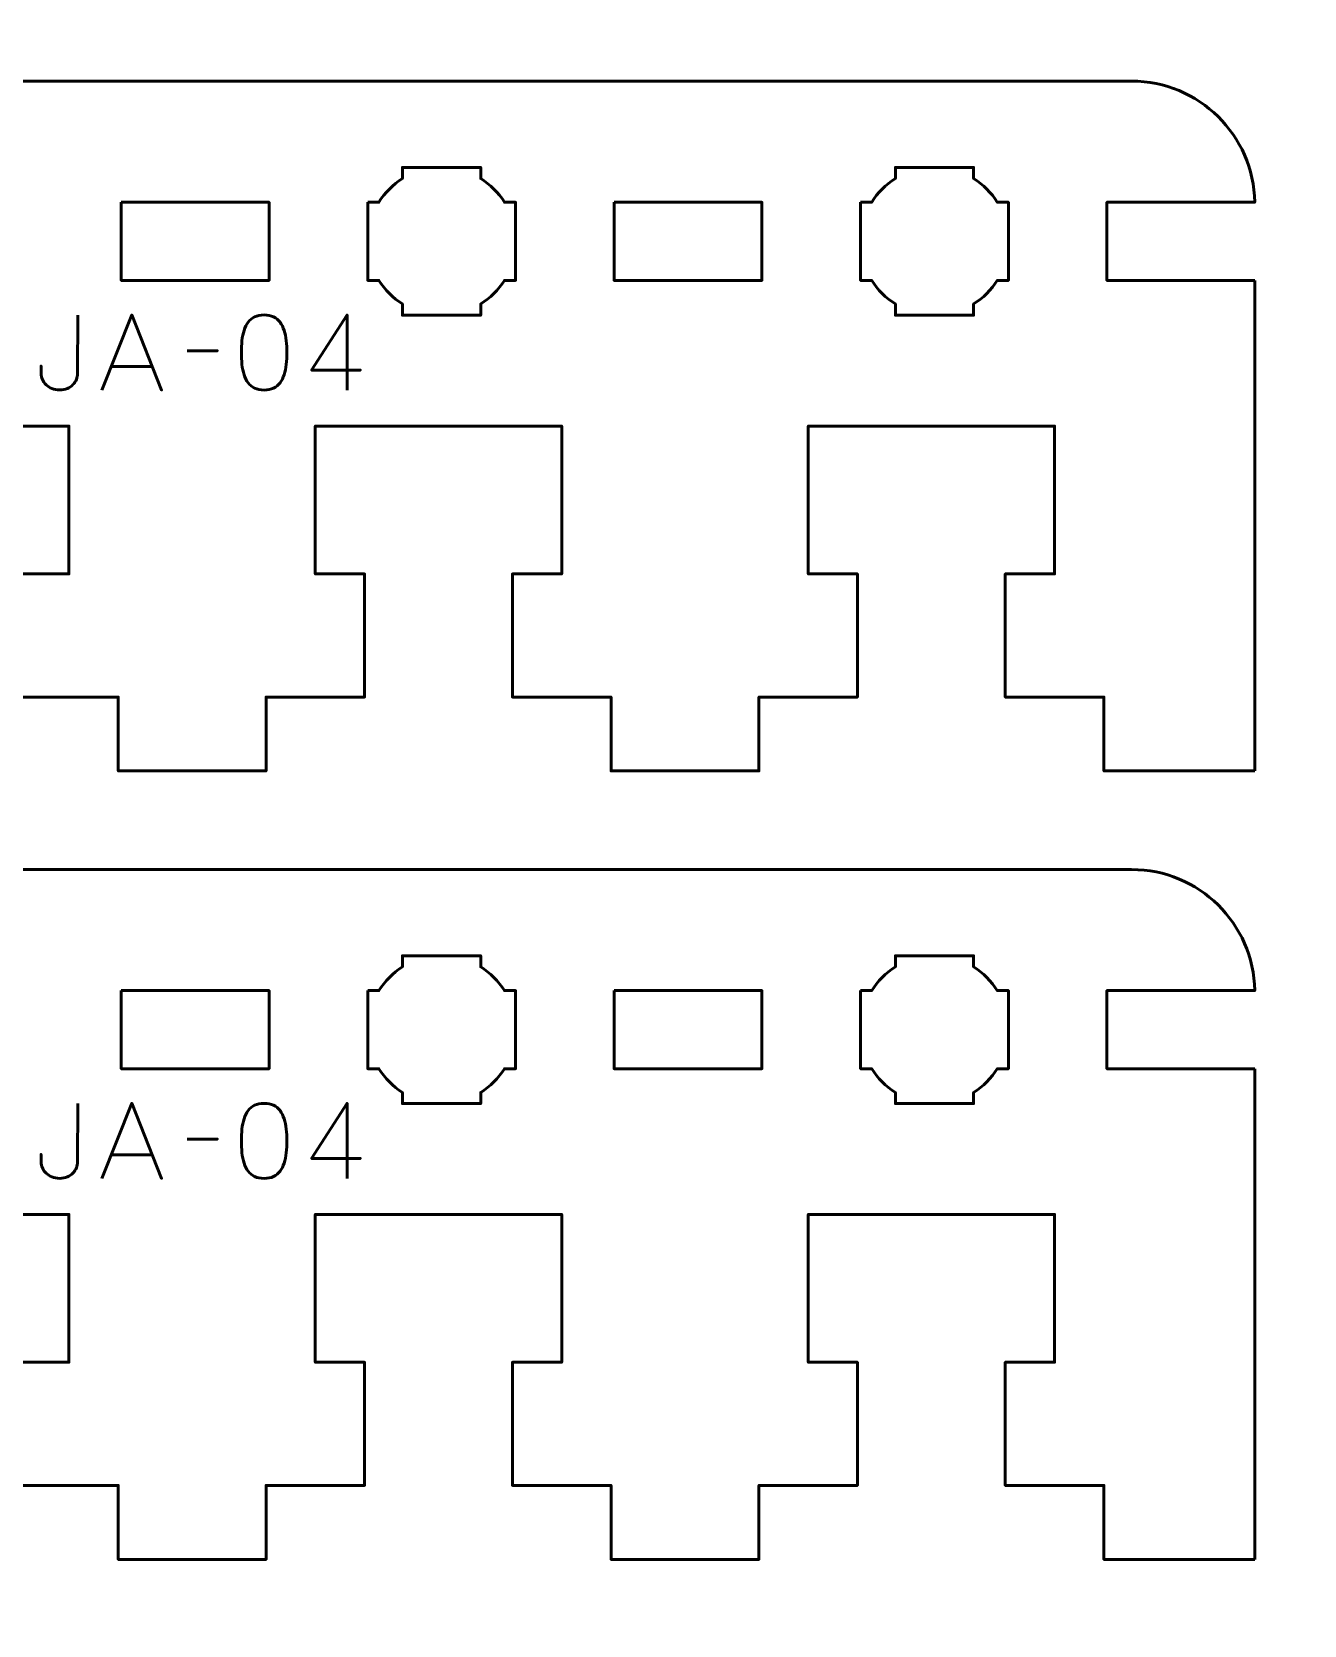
# Model space of a CAD drawing. Header units: centimetres. Extents: x -21 to 0, y -29.7 to 0.
# Drawn here: x -15.66 to -10.5, y -22.87 to -16.4 of the extents above; entities that cross this region are included whole.
import ezdxf

# ---------------------------------------------------------------- set-up
doc = ezdxf.new("R2010")
doc.units = ezdxf.units.CM
doc.header["$MEASUREMENT"] = 0
doc.layers.add('Layer 1', color=7, linetype='Continuous')

msp = doc.modelspace()

# ---------------------------------------------------------------- linework, layer by layer
at = {"layer": 'Layer 1', "color": 1, "lineweight": 53}
msp.add_open_spline([(-21.00003, -29.19995), (-21.00003, -29.19995), (-21.00003, -3.49992), (-21.00003, -3.49992), (-21.00003, -3.49992), (-21.00003, -3.41709), (-20.93286, -3.34992), (-20.85003, -3.34992), (-20.85003, -3.34992), (-20.7672, -3.34992), (-20.70003, -3.28275), (-20.70003, -3.19992), (-20.70003, -3.19992), (-20.70003, -3.11709), (-20.7672, -3.04992), (-20.85003, -3.04992), (-20.85003, -3.04992), (-20.93286, -3.04992), (-21.00003, -2.98275), (-21.00003, -2.89992), (-21.00003, -2.89992), (-21.00003, -2.81709), (-20.93286, -2.74992), (-20.85003, -2.74992), (-20.85003, -2.74992), (-20.7672, -2.74992), (-20.70003, -2.68275), (-20.70003, -2.59992), (-20.70003, -2.59992), (-20.70003, -2.51709), (-20.7672, -2.44992), (-20.85003, -2.44992), (-20.85003, -2.44992), (-20.93286, -2.44992), (-21.00003, -2.38275), (-21.00003, -2.29992), (-21.00003, -2.29992), (-21.00003, -2.21709), (-20.93286, -2.14992), (-20.85003, -2.14992), (-20.85003, -2.14992), (-20.7672, -2.14992), (-20.70003, -2.08275), (-20.70003, -1.99992), (-20.70003, -1.99992), (-20.70003, -1.91709), (-20.7672, -1.84992), (-20.85003, -1.84992), (-20.85003, -1.84992), (-20.93286, -1.84992), (-21.00003, -1.78275), (-21.00003, -1.69992), (-21.00003, -1.69992), (-21.00003, -1.61709), (-20.93286, -1.54992), (-20.85003, -1.54992), (-20.85003, -1.54992), (-20.7672, -1.54992), (-20.70003, -1.48275), (-20.70003, -1.39992), (-20.70003, -1.39992), (-20.70003, -1.31709), (-20.7672, -1.24992), (-20.85003, -1.24992), (-20.85003, -1.24992), (-20.93286, -1.24992), (-21.00003, -1.18275), (-21.00003, -1.09992), (-21.00003, -1.09992), (-21.00003, -1.09992), (-21.00003, -0.49992), (-21.00003, -0.49992), (-21.00003, -0.49992), (-21.00003, -0.22295), (-20.77694, 0.00004), (-20.49994, 0.00004), (-20.49994, 0.00004), (-20.49994, 0.00004), (-0.50008, 0.00004), (-0.50008, 0.00004), (-0.50008, 0.00004), (-0.22294, 0.00004), (0.00002, -0.22295), (0.00002, -0.49992), (0.00002, -0.49992), (0.00002, -0.49992), (0.00002, -29.19995), (0.00002, -29.19995), (0.00002, -29.19995), (0.00002, -29.47695), (-0.22294, -29.70004), (-0.50008, -29.70004), (-0.50008, -29.70004), (-0.50008, -29.70004), (-20.49994, -29.70004), (-20.49994, -29.70004), (-20.49994, -29.70004), (-20.77694, -29.70004), (-21.00003, -29.47695), (-21.00003, -29.19995)], degree=3, knots=[0, 0, 0, 0, 0.04, 0.04, 0.04, 0.04, 0.08, 0.08, 0.08, 0.08, 0.12, 0.12, 0.12, 0.12, 0.16, 0.16, 0.16, 0.16, 0.2, 0.2, 0.2, 0.2, 0.24, 0.24, 0.24, 0.24, 0.28, 0.28, 0.28, 0.28, 0.32, 0.32, 0.32, 0.32, 0.36, 0.36, 0.36, 0.36, 0.4, 0.4, 0.4, 0.4, 0.44, 0.44, 0.44, 0.44, 0.48, 0.48, 0.48, 0.48, 0.52, 0.52, 0.52, 0.52, 0.56, 0.56, 0.56, 0.56, 0.6, 0.6, 0.6, 0.6, 0.64, 0.64, 0.64, 0.64, 0.68, 0.68, 0.68, 0.68, 0.72, 0.72, 0.72, 0.72, 0.76, 0.76, 0.76, 0.76, 0.8, 0.8, 0.8, 0.8, 0.84, 0.84, 0.84, 0.84, 0.88, 0.88, 0.88, 0.88, 0.92, 0.92, 0.92, 0.92, 0.96, 0.96, 0.96, 0.96, 1, 1, 1, 1], dxfattribs=at)
at = {"layer": 'Layer 1', "color": 114, "lineweight": 53}
for points in [[(-18.80001, -16.6), (-18.80001, -16.6), (-11.20002, -16.6), (-11.20002, -16.6)], [(-10.70002, -17.40875), (-10.70002, -17.40875), (-10.70002, -19.10001), (-10.70002, -19.10001)], [(-18.80001, -19.8), (-18.80001, -19.8), (-11.20002, -19.8), (-11.20002, -19.8)], [(-10.70002, -20.60875), (-10.70002, -20.60875), (-10.70002, -22.30001), (-10.70002, -22.30001)]]:
    msp.add_open_spline(points, degree=3, dxfattribs=at)
at = {"layer": 'Layer 1', "lineweight": 53}
for points, knots in [([(-11.20002, -16.6), (-10.92686, -16.6), (-10.7048, -16.8192), (-10.70013, -17.09125), (-10.70013, -17.09125), (-10.70013, -17.09125), (-11.30002, -17.09125), (-11.30002, -17.09125), (-11.30002, -17.09125), (-11.30002, -17.09125), (-11.30002, -17.40875), (-11.30002, -17.40875), (-11.30002, -17.40875), (-11.30002, -17.40875), (-10.70002, -17.40875), (-10.70002, -17.40875)], [0, 0, 0, 0, 0.25, 0.25, 0.25, 0.25, 0.5, 0.5, 0.5, 0.5, 0.75, 0.75, 0.75, 0.75, 1, 1, 1, 1]), ([(-14.30002, -17.09125), (-14.30002, -17.09125), (-14.25458, -17.09125), (-14.25458, -17.09125), (-14.25458, -17.09125), (-14.23035, -17.05249), (-14.19752, -17.01967), (-14.15877, -16.99544), (-14.15877, -16.99544), (-14.15877, -16.99544), (-14.15877, -16.95), (-14.15877, -16.95), (-14.15877, -16.95), (-14.15877, -16.95), (-14.00002, -16.95), (-14.00002, -16.95), (-14.00002, -16.95), (-14.00002, -16.95), (-13.84127, -16.95), (-13.84127, -16.95), (-13.84127, -16.95), (-13.84127, -16.95), (-13.84127, -16.99544), (-13.84127, -16.99544), (-13.84127, -16.99544), (-13.80252, -17.01967), (-13.76969, -17.05249), (-13.74546, -17.09125), (-13.74546, -17.09125), (-13.74546, -17.09125), (-13.70002, -17.09125), (-13.70002, -17.09125), (-13.70002, -17.09125), (-13.70002, -17.09125), (-13.70002, -17.25), (-13.70002, -17.25), (-13.70002, -17.25), (-13.70002, -17.25), (-13.70002, -17.40875), (-13.70002, -17.40875), (-13.70002, -17.40875), (-13.70002, -17.40875), (-13.74546, -17.40875), (-13.74546, -17.40875), (-13.74546, -17.40875), (-13.76969, -17.44751), (-13.80252, -17.48033), (-13.84127, -17.50456), (-13.84127, -17.50456), (-13.84127, -17.50456), (-13.84127, -17.55), (-13.84127, -17.55), (-13.84127, -17.55), (-13.84127, -17.55), (-14.00002, -17.55), (-14.00002, -17.55), (-14.00002, -17.55), (-14.00002, -17.55), (-14.15877, -17.55), (-14.15877, -17.55), (-14.15877, -17.55), (-14.15877, -17.55), (-14.15877, -17.50456), (-14.15877, -17.50456), (-14.15877, -17.50456), (-14.19752, -17.48033), (-14.23035, -17.44751), (-14.25458, -17.40875), (-14.25458, -17.40875), (-14.25458, -17.40875), (-14.30002, -17.40875), (-14.30002, -17.40875), (-14.30002, -17.40875), (-14.30002, -17.40875), (-14.30002, -17.25), (-14.30002, -17.25), (-14.30002, -17.25), (-14.30002, -17.25), (-14.30002, -17.09125), (-14.30002, -17.09125)], [0, 0, 0, 0, 0.05, 0.05, 0.05, 0.05, 0.1, 0.1, 0.1, 0.1, 0.15, 0.15, 0.15, 0.15, 0.2, 0.2, 0.2, 0.2, 0.25, 0.25, 0.25, 0.25, 0.3, 0.3, 0.3, 0.3, 0.35, 0.35, 0.35, 0.35, 0.4, 0.4, 0.4, 0.4, 0.45, 0.45, 0.45, 0.45, 0.5, 0.5, 0.5, 0.5, 0.55, 0.55, 0.55, 0.55, 0.6, 0.6, 0.6, 0.6, 0.65, 0.65, 0.65, 0.65, 0.7, 0.7, 0.7, 0.7, 0.75, 0.75, 0.75, 0.75, 0.8, 0.8, 0.8, 0.8, 0.85, 0.85, 0.85, 0.85, 0.9, 0.9, 0.9, 0.9, 0.95, 0.95, 0.95, 0.95, 1, 1, 1, 1]), ([(-12.30002, -17.09125), (-12.30002, -17.09125), (-12.25458, -17.09125), (-12.25458, -17.09125), (-12.25458, -17.09125), (-12.23035, -17.05249), (-12.19752, -17.01967), (-12.15877, -16.99544), (-12.15877, -16.99544), (-12.15877, -16.99544), (-12.15877, -16.95), (-12.15877, -16.95), (-12.15877, -16.95), (-12.15877, -16.95), (-12.00002, -16.95), (-12.00002, -16.95), (-12.00002, -16.95), (-12.00002, -16.95), (-11.84127, -16.95), (-11.84127, -16.95), (-11.84127, -16.95), (-11.84127, -16.95), (-11.84127, -16.99544), (-11.84127, -16.99544), (-11.84127, -16.99544), (-11.80252, -17.01967), (-11.76969, -17.05249), (-11.74546, -17.09125), (-11.74546, -17.09125), (-11.74546, -17.09125), (-11.70002, -17.09125), (-11.70002, -17.09125), (-11.70002, -17.09125), (-11.70002, -17.09125), (-11.70002, -17.25), (-11.70002, -17.25), (-11.70002, -17.25), (-11.70002, -17.25), (-11.70002, -17.40875), (-11.70002, -17.40875), (-11.70002, -17.40875), (-11.70002, -17.40875), (-11.74546, -17.40875), (-11.74546, -17.40875), (-11.74546, -17.40875), (-11.76969, -17.44751), (-11.80252, -17.48033), (-11.84127, -17.50456), (-11.84127, -17.50456), (-11.84127, -17.50456), (-11.84127, -17.55), (-11.84127, -17.55), (-11.84127, -17.55), (-11.84127, -17.55), (-12.00002, -17.55), (-12.00002, -17.55), (-12.00002, -17.55), (-12.00002, -17.55), (-12.15877, -17.55), (-12.15877, -17.55), (-12.15877, -17.55), (-12.15877, -17.55), (-12.15877, -17.50456), (-12.15877, -17.50456), (-12.15877, -17.50456), (-12.19752, -17.48033), (-12.23035, -17.44751), (-12.25458, -17.40875), (-12.25458, -17.40875), (-12.25458, -17.40875), (-12.30002, -17.40875), (-12.30002, -17.40875), (-12.30002, -17.40875), (-12.30002, -17.40875), (-12.30002, -17.25), (-12.30002, -17.25), (-12.30002, -17.25), (-12.30002, -17.25), (-12.30002, -17.09125), (-12.30002, -17.09125)], [0, 0, 0, 0, 0.05, 0.05, 0.05, 0.05, 0.1, 0.1, 0.1, 0.1, 0.15, 0.15, 0.15, 0.15, 0.2, 0.2, 0.2, 0.2, 0.25, 0.25, 0.25, 0.25, 0.3, 0.3, 0.3, 0.3, 0.35, 0.35, 0.35, 0.35, 0.4, 0.4, 0.4, 0.4, 0.45, 0.45, 0.45, 0.45, 0.5, 0.5, 0.5, 0.5, 0.55, 0.55, 0.55, 0.55, 0.6, 0.6, 0.6, 0.6, 0.65, 0.65, 0.65, 0.65, 0.7, 0.7, 0.7, 0.7, 0.75, 0.75, 0.75, 0.75, 0.8, 0.8, 0.8, 0.8, 0.85, 0.85, 0.85, 0.85, 0.9, 0.9, 0.9, 0.9, 0.95, 0.95, 0.95, 0.95, 1, 1, 1, 1]), ([(-15.30001, -17.09125), (-15.30001, -17.09125), (-14.70002, -17.09125), (-14.70002, -17.09125), (-14.70002, -17.09125), (-14.70002, -17.09125), (-14.70002, -17.40875), (-14.70002, -17.40875), (-14.70002, -17.40875), (-14.70002, -17.40875), (-15.30001, -17.40875), (-15.30001, -17.40875), (-15.30001, -17.40875), (-15.30001, -17.40875), (-15.30001, -17.09125), (-15.30001, -17.09125)], [0, 0, 0, 0, 0.25, 0.25, 0.25, 0.25, 0.5, 0.5, 0.5, 0.5, 0.75, 0.75, 0.75, 0.75, 1, 1, 1, 1]), ([(-13.30002, -17.09125), (-13.30002, -17.09125), (-12.70002, -17.09125), (-12.70002, -17.09125), (-12.70002, -17.09125), (-12.70002, -17.09125), (-12.70002, -17.40875), (-12.70002, -17.40875), (-12.70002, -17.40875), (-12.70002, -17.40875), (-13.30002, -17.40875), (-13.30002, -17.40875), (-13.30002, -17.40875), (-13.30002, -17.40875), (-13.30002, -17.09125), (-13.30002, -17.09125)], [0, 0, 0, 0, 0.25, 0.25, 0.25, 0.25, 0.5, 0.5, 0.5, 0.5, 0.75, 0.75, 0.75, 0.75, 1, 1, 1, 1]), ([(-10.70002, -19.4), (-10.70002, -19.4), (-11.31252, -19.4), (-11.31252, -19.4), (-11.31252, -19.4), (-11.31252, -19.4), (-11.31252, -19.1), (-11.31252, -19.1), (-11.31252, -19.1), (-12.23021, -19.10001), (-10.9031, -19.09999), (-11.71252, -19.10001), (-11.71252, -19.10001), (-11.71252, -19.10001), (-11.71252, -18.6), (-11.71252, -18.6), (-11.71252, -18.6), (-11.71252, -18.6), (-11.51252, -18.59999), (-11.51252, -18.59999), (-11.51252, -18.59999), (-11.51252, -18.59999), (-11.51252, -18), (-11.51252, -18), (-11.51252, -18), (-11.89585, -18), (-12.12919, -18), (-12.51252, -18), (-12.51252, -18), (-12.51252, -18), (-12.51252, -18.59999), (-12.51252, -18.59999), (-12.51252, -18.59999), (-12.51252, -18.59999), (-12.31252, -18.6), (-12.31252, -18.6), (-12.31252, -18.6), (-12.31252, -18.6), (-12.31252, -19.1), (-12.31252, -19.1), (-12.31252, -19.1), (-12.31252, -19.1), (-12.71252, -19.1), (-12.71252, -19.1), (-12.71252, -19.1), (-12.71252, -19.1), (-12.71252, -19.4), (-12.71252, -19.4), (-12.71252, -19.4), (-12.71252, -19.4), (-13.31252, -19.4), (-13.31252, -19.4), (-13.31252, -19.4), (-13.31252, -19.4), (-13.31252, -19.1), (-13.31252, -19.1), (-13.31252, -19.1), (-13.31252, -19.1), (-13.71252, -19.1), (-13.71252, -19.1), (-13.71252, -19.1), (-13.71252, -19.1), (-13.71252, -18.6), (-13.71252, -18.6), (-13.71252, -18.6), (-13.71252, -18.6), (-13.51252, -18.59999), (-13.51252, -18.59999), (-13.51252, -18.59999), (-13.51252, -18.59999), (-13.51252, -18), (-13.51252, -18), (-13.51252, -18), (-13.89585, -18), (-14.12919, -18), (-14.51252, -18), (-14.51252, -18), (-14.51252, -18), (-14.51252, -18.59999), (-14.51252, -18.59999), (-14.51252, -18.59999), (-14.51252, -18.59999), (-14.31252, -18.6), (-14.31252, -18.6), (-14.31252, -18.6), (-14.31252, -18.6), (-14.31252, -19.10001), (-14.31252, -19.10001), (-14.31252, -19.10001), (-14.31252, -19.10001), (-14.71252, -19.1), (-14.71252, -19.1), (-14.71252, -19.1), (-14.71252, -19.1), (-14.71252, -19.4), (-14.71252, -19.4), (-14.71252, -19.4), (-14.71252, -19.4), (-15.31251, -19.4), (-15.31251, -19.4), (-15.31251, -19.4), (-15.31251, -19.4), (-15.31251, -19.1), (-15.31251, -19.1), (-15.31251, -19.1), (-15.31251, -19.1), (-15.71251, -19.1), (-15.71251, -19.1), (-15.71251, -19.1), (-15.71251, -19.1), (-15.71251, -18.6), (-15.71251, -18.6), (-15.71251, -18.6), (-15.71251, -18.6), (-15.51251, -18.59999), (-15.51251, -18.59999), (-15.51251, -18.59999), (-15.51251, -18.59999), (-15.51251, -18), (-15.51251, -18), (-15.51251, -18), (-15.89584, -18), (-16.12918, -18), (-16.51251, -18), (-16.51251, -18), (-16.51251, -18), (-16.51251, -18.59999), (-16.51251, -18.59999), (-16.51251, -18.59999), (-16.51251, -18.59999), (-16.31251, -18.6), (-16.31251, -18.6), (-16.31251, -18.6), (-16.31251, -18.6), (-16.31251, -19.10001), (-16.31251, -19.10001), (-16.31251, -19.10001), (-16.31251, -19.10001), (-16.71251, -19.1), (-16.71251, -19.1), (-16.71251, -19.1), (-16.71251, -19.1), (-16.71251, -19.4), (-16.71251, -19.4), (-16.71251, -19.4), (-16.71251, -19.4), (-17.31251, -19.4), (-17.31251, -19.4), (-17.31251, -19.4), (-17.31251, -19.4), (-17.31251, -19.1), (-17.31251, -19.1), (-17.31251, -19.1), (-17.31251, -19.1), (-17.71251, -19.1), (-17.71251, -19.1), (-17.71251, -19.1), (-17.71251, -19.1), (-17.71251, -18.6), (-17.71251, -18.6), (-17.71251, -18.6), (-17.71251, -18.6), (-17.51251, -18.59999), (-17.51251, -18.59999), (-17.51251, -18.59999), (-17.51251, -18.59999), (-17.51251, -18), (-17.51251, -18), (-17.51251, -18), (-17.89584, -18), (-18.12918, -18), (-18.51251, -18), (-18.51251, -18), (-18.51251, -18), (-18.51251, -18.59999), (-18.51251, -18.59999), (-18.51251, -18.59999), (-18.51251, -18.59999), (-18.31251, -18.6), (-18.31251, -18.6), (-18.31251, -18.6), (-18.31251, -18.6), (-18.31251, -19.10001), (-18.31251, -19.10001), (-18.31251, -19.10001), (-18.31251, -19.10001), (-18.71251, -19.1), (-18.71251, -19.1), (-18.71251, -19.1), (-18.71251, -19.1), (-18.71251, -19.4), (-18.71251, -19.4), (-18.71251, -19.4), (-18.71251, -19.4), (-19.28751, -19.4), (-19.28751, -19.4)], [0, 0, 0, 0, 0.0204082, 0.0204082, 0.0204082, 0.0204082, 0.0408163, 0.0408163, 0.0408163, 0.0408163, 0.0612245, 0.0612245, 0.0612245, 0.0612245, 0.0816327, 0.0816327, 0.0816327, 0.0816327, 0.1020408, 0.1020408, 0.1020408, 0.1020408, 0.122449, 0.122449, 0.122449, 0.122449, 0.1428571, 0.1428571, 0.1428571, 0.1428571, 0.1632653, 0.1632653, 0.1632653, 0.1632653, 0.1836735, 0.1836735, 0.1836735, 0.1836735, 0.2040816, 0.2040816, 0.2040816, 0.2040816, 0.2244898, 0.2244898, 0.2244898, 0.2244898, 0.244898, 0.244898, 0.244898, 0.244898, 0.2653061, 0.2653061, 0.2653061, 0.2653061, 0.2857143, 0.2857143, 0.2857143, 0.2857143, 0.3061224, 0.3061224, 0.3061224, 0.3061224, 0.3265306, 0.3265306, 0.3265306, 0.3265306, 0.3469388, 0.3469388, 0.3469388, 0.3469388, 0.3673469, 0.3673469, 0.3673469, 0.3673469, 0.3877551, 0.3877551, 0.3877551, 0.3877551, 0.4081633, 0.4081633, 0.4081633, 0.4081633, 0.4285714, 0.4285714, 0.4285714, 0.4285714, 0.4489796, 0.4489796, 0.4489796, 0.4489796, 0.4693878, 0.4693878, 0.4693878, 0.4693878, 0.4897959, 0.4897959, 0.4897959, 0.4897959, 0.5102041, 0.5102041, 0.5102041, 0.5102041, 0.5306122, 0.5306122, 0.5306122, 0.5306122, 0.5510204, 0.5510204, 0.5510204, 0.5510204, 0.5714286, 0.5714286, 0.5714286, 0.5714286, 0.5918367, 0.5918367, 0.5918367, 0.5918367, 0.6122449, 0.6122449, 0.6122449, 0.6122449, 0.6326531, 0.6326531, 0.6326531, 0.6326531, 0.6530612, 0.6530612, 0.6530612, 0.6530612, 0.6734694, 0.6734694, 0.6734694, 0.6734694, 0.6938776, 0.6938776, 0.6938776, 0.6938776, 0.7142857, 0.7142857, 0.7142857, 0.7142857, 0.7346939, 0.7346939, 0.7346939, 0.7346939, 0.755102, 0.755102, 0.755102, 0.755102, 0.7755102, 0.7755102, 0.7755102, 0.7755102, 0.7959184, 0.7959184, 0.7959184, 0.7959184, 0.8163265, 0.8163265, 0.8163265, 0.8163265, 0.8367347, 0.8367347, 0.8367347, 0.8367347, 0.8571429, 0.8571429, 0.8571429, 0.8571429, 0.877551, 0.877551, 0.877551, 0.877551, 0.8979592, 0.8979592, 0.8979592, 0.8979592, 0.9183673, 0.9183673, 0.9183673, 0.9183673, 0.9387755, 0.9387755, 0.9387755, 0.9387755, 0.9591837, 0.9591837, 0.9591837, 0.9591837, 0.9795918, 0.9795918, 0.9795918, 0.9795918, 1, 1, 1, 1]), ([(-11.20002, -19.8), (-10.92686, -19.8), (-10.7048, -20.0192), (-10.70013, -20.29125), (-10.70013, -20.29125), (-10.70013, -20.29125), (-11.30002, -20.29125), (-11.30002, -20.29125), (-11.30002, -20.29125), (-11.30002, -20.29125), (-11.30002, -20.60875), (-11.30002, -20.60875), (-11.30002, -20.60875), (-11.30002, -20.60875), (-10.70002, -20.60875), (-10.70002, -20.60875)], [0, 0, 0, 0, 0.25, 0.25, 0.25, 0.25, 0.5, 0.5, 0.5, 0.5, 0.75, 0.75, 0.75, 0.75, 1, 1, 1, 1]), ([(-14.30002, -20.29125), (-14.30002, -20.29125), (-14.25458, -20.29125), (-14.25458, -20.29125), (-14.25458, -20.29125), (-14.23035, -20.25249), (-14.19752, -20.21967), (-14.15877, -20.19544), (-14.15877, -20.19544), (-14.15877, -20.19544), (-14.15877, -20.15), (-14.15877, -20.15), (-14.15877, -20.15), (-14.15877, -20.15), (-14.00002, -20.15), (-14.00002, -20.15), (-14.00002, -20.15), (-14.00002, -20.15), (-13.84127, -20.15), (-13.84127, -20.15), (-13.84127, -20.15), (-13.84127, -20.15), (-13.84127, -20.19544), (-13.84127, -20.19544), (-13.84127, -20.19544), (-13.80252, -20.21967), (-13.76969, -20.25249), (-13.74546, -20.29125), (-13.74546, -20.29125), (-13.74546, -20.29125), (-13.70002, -20.29125), (-13.70002, -20.29125), (-13.70002, -20.29125), (-13.70002, -20.29125), (-13.70002, -20.45), (-13.70002, -20.45), (-13.70002, -20.45), (-13.70002, -20.45), (-13.70002, -20.60875), (-13.70002, -20.60875), (-13.70002, -20.60875), (-13.70002, -20.60875), (-13.74546, -20.60875), (-13.74546, -20.60875), (-13.74546, -20.60875), (-13.76969, -20.64751), (-13.80252, -20.68033), (-13.84127, -20.70456), (-13.84127, -20.70456), (-13.84127, -20.70456), (-13.84127, -20.75), (-13.84127, -20.75), (-13.84127, -20.75), (-13.84127, -20.75), (-14.00002, -20.75), (-14.00002, -20.75), (-14.00002, -20.75), (-14.00002, -20.75), (-14.15877, -20.75), (-14.15877, -20.75), (-14.15877, -20.75), (-14.15877, -20.75), (-14.15877, -20.70456), (-14.15877, -20.70456), (-14.15877, -20.70456), (-14.19752, -20.68033), (-14.23035, -20.64751), (-14.25458, -20.60875), (-14.25458, -20.60875), (-14.25458, -20.60875), (-14.30002, -20.60875), (-14.30002, -20.60875), (-14.30002, -20.60875), (-14.30002, -20.60875), (-14.30002, -20.45), (-14.30002, -20.45), (-14.30002, -20.45), (-14.30002, -20.45), (-14.30002, -20.29125), (-14.30002, -20.29125)], [0, 0, 0, 0, 0.05, 0.05, 0.05, 0.05, 0.1, 0.1, 0.1, 0.1, 0.15, 0.15, 0.15, 0.15, 0.2, 0.2, 0.2, 0.2, 0.25, 0.25, 0.25, 0.25, 0.3, 0.3, 0.3, 0.3, 0.35, 0.35, 0.35, 0.35, 0.4, 0.4, 0.4, 0.4, 0.45, 0.45, 0.45, 0.45, 0.5, 0.5, 0.5, 0.5, 0.55, 0.55, 0.55, 0.55, 0.6, 0.6, 0.6, 0.6, 0.65, 0.65, 0.65, 0.65, 0.7, 0.7, 0.7, 0.7, 0.75, 0.75, 0.75, 0.75, 0.8, 0.8, 0.8, 0.8, 0.85, 0.85, 0.85, 0.85, 0.9, 0.9, 0.9, 0.9, 0.95, 0.95, 0.95, 0.95, 1, 1, 1, 1]), ([(-12.30002, -20.29125), (-12.30002, -20.29125), (-12.25458, -20.29125), (-12.25458, -20.29125), (-12.25458, -20.29125), (-12.23035, -20.25249), (-12.19752, -20.21967), (-12.15877, -20.19544), (-12.15877, -20.19544), (-12.15877, -20.19544), (-12.15877, -20.15), (-12.15877, -20.15), (-12.15877, -20.15), (-12.15877, -20.15), (-12.00002, -20.15), (-12.00002, -20.15), (-12.00002, -20.15), (-12.00002, -20.15), (-11.84127, -20.15), (-11.84127, -20.15), (-11.84127, -20.15), (-11.84127, -20.15), (-11.84127, -20.19544), (-11.84127, -20.19544), (-11.84127, -20.19544), (-11.80252, -20.21967), (-11.76969, -20.25249), (-11.74546, -20.29125), (-11.74546, -20.29125), (-11.74546, -20.29125), (-11.70002, -20.29125), (-11.70002, -20.29125), (-11.70002, -20.29125), (-11.70002, -20.29125), (-11.70002, -20.45), (-11.70002, -20.45), (-11.70002, -20.45), (-11.70002, -20.45), (-11.70002, -20.60875), (-11.70002, -20.60875), (-11.70002, -20.60875), (-11.70002, -20.60875), (-11.74546, -20.60875), (-11.74546, -20.60875), (-11.74546, -20.60875), (-11.76969, -20.64751), (-11.80252, -20.68033), (-11.84127, -20.70456), (-11.84127, -20.70456), (-11.84127, -20.70456), (-11.84127, -20.75), (-11.84127, -20.75), (-11.84127, -20.75), (-11.84127, -20.75), (-12.00002, -20.75), (-12.00002, -20.75), (-12.00002, -20.75), (-12.00002, -20.75), (-12.15877, -20.75), (-12.15877, -20.75), (-12.15877, -20.75), (-12.15877, -20.75), (-12.15877, -20.70456), (-12.15877, -20.70456), (-12.15877, -20.70456), (-12.19752, -20.68033), (-12.23035, -20.64751), (-12.25458, -20.60875), (-12.25458, -20.60875), (-12.25458, -20.60875), (-12.30002, -20.60875), (-12.30002, -20.60875), (-12.30002, -20.60875), (-12.30002, -20.60875), (-12.30002, -20.45), (-12.30002, -20.45), (-12.30002, -20.45), (-12.30002, -20.45), (-12.30002, -20.29125), (-12.30002, -20.29125)], [0, 0, 0, 0, 0.05, 0.05, 0.05, 0.05, 0.1, 0.1, 0.1, 0.1, 0.15, 0.15, 0.15, 0.15, 0.2, 0.2, 0.2, 0.2, 0.25, 0.25, 0.25, 0.25, 0.3, 0.3, 0.3, 0.3, 0.35, 0.35, 0.35, 0.35, 0.4, 0.4, 0.4, 0.4, 0.45, 0.45, 0.45, 0.45, 0.5, 0.5, 0.5, 0.5, 0.55, 0.55, 0.55, 0.55, 0.6, 0.6, 0.6, 0.6, 0.65, 0.65, 0.65, 0.65, 0.7, 0.7, 0.7, 0.7, 0.75, 0.75, 0.75, 0.75, 0.8, 0.8, 0.8, 0.8, 0.85, 0.85, 0.85, 0.85, 0.9, 0.9, 0.9, 0.9, 0.95, 0.95, 0.95, 0.95, 1, 1, 1, 1]), ([(-15.30001, -20.29125), (-15.30001, -20.29125), (-14.70002, -20.29125), (-14.70002, -20.29125), (-14.70002, -20.29125), (-14.70002, -20.29125), (-14.70002, -20.60875), (-14.70002, -20.60875), (-14.70002, -20.60875), (-14.70002, -20.60875), (-15.30001, -20.60875), (-15.30001, -20.60875), (-15.30001, -20.60875), (-15.30001, -20.60875), (-15.30001, -20.29125), (-15.30001, -20.29125)], [0, 0, 0, 0, 0.25, 0.25, 0.25, 0.25, 0.5, 0.5, 0.5, 0.5, 0.75, 0.75, 0.75, 0.75, 1, 1, 1, 1]), ([(-13.30002, -20.29125), (-13.30002, -20.29125), (-12.70002, -20.29125), (-12.70002, -20.29125), (-12.70002, -20.29125), (-12.70002, -20.29125), (-12.70002, -20.60875), (-12.70002, -20.60875), (-12.70002, -20.60875), (-12.70002, -20.60875), (-13.30002, -20.60875), (-13.30002, -20.60875), (-13.30002, -20.60875), (-13.30002, -20.60875), (-13.30002, -20.29125), (-13.30002, -20.29125)], [0, 0, 0, 0, 0.25, 0.25, 0.25, 0.25, 0.5, 0.5, 0.5, 0.5, 0.75, 0.75, 0.75, 0.75, 1, 1, 1, 1]), ([(-10.70002, -22.6), (-10.70002, -22.6), (-11.31252, -22.6), (-11.31252, -22.6), (-11.31252, -22.6), (-11.31252, -22.6), (-11.31252, -22.3), (-11.31252, -22.3), (-11.31252, -22.3), (-12.23021, -22.30001), (-10.9031, -22.29999), (-11.71252, -22.30001), (-11.71252, -22.30001), (-11.71252, -22.30001), (-11.71252, -21.8), (-11.71252, -21.8), (-11.71252, -21.8), (-11.71252, -21.8), (-11.51252, -21.79999), (-11.51252, -21.79999), (-11.51252, -21.79999), (-11.51252, -21.79999), (-11.51252, -21.2), (-11.51252, -21.2), (-11.51252, -21.2), (-11.89585, -21.2), (-12.12919, -21.2), (-12.51252, -21.2), (-12.51252, -21.2), (-12.51252, -21.2), (-12.51252, -21.79999), (-12.51252, -21.79999), (-12.51252, -21.79999), (-12.51252, -21.79999), (-12.31252, -21.8), (-12.31252, -21.8), (-12.31252, -21.8), (-12.31252, -21.8), (-12.31252, -22.3), (-12.31252, -22.3), (-12.31252, -22.3), (-12.31252, -22.3), (-12.71252, -22.3), (-12.71252, -22.3), (-12.71252, -22.3), (-12.71252, -22.3), (-12.71252, -22.6), (-12.71252, -22.6), (-12.71252, -22.6), (-12.71252, -22.6), (-13.31252, -22.6), (-13.31252, -22.6), (-13.31252, -22.6), (-13.31252, -22.6), (-13.31252, -22.3), (-13.31252, -22.3), (-13.31252, -22.3), (-13.31252, -22.3), (-13.71252, -22.3), (-13.71252, -22.3), (-13.71252, -22.3), (-13.71252, -22.3), (-13.71252, -21.8), (-13.71252, -21.8), (-13.71252, -21.8), (-13.71252, -21.8), (-13.51252, -21.79999), (-13.51252, -21.79999), (-13.51252, -21.79999), (-13.51252, -21.79999), (-13.51252, -21.2), (-13.51252, -21.2), (-13.51252, -21.2), (-13.89585, -21.2), (-14.12919, -21.2), (-14.51252, -21.2), (-14.51252, -21.2), (-14.51252, -21.2), (-14.51252, -21.79999), (-14.51252, -21.79999), (-14.51252, -21.79999), (-14.51252, -21.79999), (-14.31252, -21.8), (-14.31252, -21.8), (-14.31252, -21.8), (-14.31252, -21.8), (-14.31252, -22.30001), (-14.31252, -22.30001), (-14.31252, -22.30001), (-14.31252, -22.30001), (-14.71252, -22.3), (-14.71252, -22.3), (-14.71252, -22.3), (-14.71252, -22.3), (-14.71252, -22.6), (-14.71252, -22.6), (-14.71252, -22.6), (-14.71252, -22.6), (-15.31251, -22.6), (-15.31251, -22.6), (-15.31251, -22.6), (-15.31251, -22.6), (-15.31251, -22.3), (-15.31251, -22.3), (-15.31251, -22.3), (-15.31251, -22.3), (-15.71251, -22.3), (-15.71251, -22.3), (-15.71251, -22.3), (-15.71251, -22.3), (-15.71251, -21.8), (-15.71251, -21.8), (-15.71251, -21.8), (-15.71251, -21.8), (-15.51251, -21.79999), (-15.51251, -21.79999), (-15.51251, -21.79999), (-15.51251, -21.79999), (-15.51251, -21.2), (-15.51251, -21.2), (-15.51251, -21.2), (-15.89584, -21.2), (-16.12918, -21.2), (-16.51251, -21.2), (-16.51251, -21.2), (-16.51251, -21.2), (-16.51251, -21.79999), (-16.51251, -21.79999), (-16.51251, -21.79999), (-16.51251, -21.79999), (-16.31251, -21.8), (-16.31251, -21.8), (-16.31251, -21.8), (-16.31251, -21.8), (-16.31251, -22.30001), (-16.31251, -22.30001), (-16.31251, -22.30001), (-16.31251, -22.30001), (-16.71251, -22.3), (-16.71251, -22.3), (-16.71251, -22.3), (-16.71251, -22.3), (-16.71251, -22.6), (-16.71251, -22.6), (-16.71251, -22.6), (-16.71251, -22.6), (-17.31251, -22.6), (-17.31251, -22.6), (-17.31251, -22.6), (-17.31251, -22.6), (-17.31251, -22.3), (-17.31251, -22.3), (-17.31251, -22.3), (-17.31251, -22.3), (-17.71251, -22.3), (-17.71251, -22.3), (-17.71251, -22.3), (-17.71251, -22.3), (-17.71251, -21.8), (-17.71251, -21.8), (-17.71251, -21.8), (-17.71251, -21.8), (-17.51251, -21.79999), (-17.51251, -21.79999), (-17.51251, -21.79999), (-17.51251, -21.79999), (-17.51251, -21.2), (-17.51251, -21.2), (-17.51251, -21.2), (-17.89584, -21.2), (-18.12918, -21.2), (-18.51251, -21.2), (-18.51251, -21.2), (-18.51251, -21.2), (-18.51251, -21.79999), (-18.51251, -21.79999), (-18.51251, -21.79999), (-18.51251, -21.79999), (-18.31251, -21.8), (-18.31251, -21.8), (-18.31251, -21.8), (-18.31251, -21.8), (-18.31251, -22.30001), (-18.31251, -22.30001), (-18.31251, -22.30001), (-18.31251, -22.30001), (-18.71251, -22.3), (-18.71251, -22.3), (-18.71251, -22.3), (-18.71251, -22.3), (-18.71251, -22.6), (-18.71251, -22.6), (-18.71251, -22.6), (-18.71251, -22.6), (-19.28751, -22.6), (-19.28751, -22.6)], [0, 0, 0, 0, 0.0204082, 0.0204082, 0.0204082, 0.0204082, 0.0408163, 0.0408163, 0.0408163, 0.0408163, 0.0612245, 0.0612245, 0.0612245, 0.0612245, 0.0816327, 0.0816327, 0.0816327, 0.0816327, 0.1020408, 0.1020408, 0.1020408, 0.1020408, 0.122449, 0.122449, 0.122449, 0.122449, 0.1428571, 0.1428571, 0.1428571, 0.1428571, 0.1632653, 0.1632653, 0.1632653, 0.1632653, 0.1836735, 0.1836735, 0.1836735, 0.1836735, 0.2040816, 0.2040816, 0.2040816, 0.2040816, 0.2244898, 0.2244898, 0.2244898, 0.2244898, 0.244898, 0.244898, 0.244898, 0.244898, 0.2653061, 0.2653061, 0.2653061, 0.2653061, 0.2857143, 0.2857143, 0.2857143, 0.2857143, 0.3061224, 0.3061224, 0.3061224, 0.3061224, 0.3265306, 0.3265306, 0.3265306, 0.3265306, 0.3469388, 0.3469388, 0.3469388, 0.3469388, 0.3673469, 0.3673469, 0.3673469, 0.3673469, 0.3877551, 0.3877551, 0.3877551, 0.3877551, 0.4081633, 0.4081633, 0.4081633, 0.4081633, 0.4285714, 0.4285714, 0.4285714, 0.4285714, 0.4489796, 0.4489796, 0.4489796, 0.4489796, 0.4693878, 0.4693878, 0.4693878, 0.4693878, 0.4897959, 0.4897959, 0.4897959, 0.4897959, 0.5102041, 0.5102041, 0.5102041, 0.5102041, 0.5306122, 0.5306122, 0.5306122, 0.5306122, 0.5510204, 0.5510204, 0.5510204, 0.5510204, 0.5714286, 0.5714286, 0.5714286, 0.5714286, 0.5918367, 0.5918367, 0.5918367, 0.5918367, 0.6122449, 0.6122449, 0.6122449, 0.6122449, 0.6326531, 0.6326531, 0.6326531, 0.6326531, 0.6530612, 0.6530612, 0.6530612, 0.6530612, 0.6734694, 0.6734694, 0.6734694, 0.6734694, 0.6938776, 0.6938776, 0.6938776, 0.6938776, 0.7142857, 0.7142857, 0.7142857, 0.7142857, 0.7346939, 0.7346939, 0.7346939, 0.7346939, 0.755102, 0.755102, 0.755102, 0.755102, 0.7755102, 0.7755102, 0.7755102, 0.7755102, 0.7959184, 0.7959184, 0.7959184, 0.7959184, 0.8163265, 0.8163265, 0.8163265, 0.8163265, 0.8367347, 0.8367347, 0.8367347, 0.8367347, 0.8571429, 0.8571429, 0.8571429, 0.8571429, 0.877551, 0.877551, 0.877551, 0.877551, 0.8979592, 0.8979592, 0.8979592, 0.8979592, 0.9183673, 0.9183673, 0.9183673, 0.9183673, 0.9387755, 0.9387755, 0.9387755, 0.9387755, 0.9591837, 0.9591837, 0.9591837, 0.9591837, 0.9795918, 0.9795918, 0.9795918, 0.9795918, 1, 1, 1, 1])]:
    msp.add_open_spline(points, degree=3, knots=knots, dxfattribs=at)
at = {"layer": 'Layer 1', "color": 5, "lineweight": 53}
for points, knots in [([(-15.4769, -17.55035), (-15.4769, -17.55035), (-15.47732, -17.78742), (-15.47732, -17.78742), (-15.47732, -17.78742), (-15.47732, -17.79511), (-15.47895, -17.80287), (-15.48205, -17.81056), (-15.48205, -17.81056), (-15.48523, -17.81832), (-15.48988, -17.82538), (-15.49602, -17.83187), (-15.49602, -17.83187), (-15.50223, -17.83829), (-15.50978, -17.84351), (-15.51874, -17.84739), (-15.51874, -17.84739), (-15.52777, -17.85134), (-15.53807, -17.85332), (-15.54971, -17.85346), (-15.54971, -17.85346), (-15.56136, -17.85346), (-15.57187, -17.85155), (-15.58118, -17.84781), (-15.58118, -17.84781), (-15.5905, -17.844), (-15.59847, -17.83892), (-15.60503, -17.8325), (-15.60503, -17.8325), (-15.61166, -17.82608), (-15.61667, -17.81903), (-15.6202, -17.81119), (-15.6202, -17.81119), (-15.62373, -17.80336), (-15.62549, -17.79546), (-15.62549, -17.78742), (-15.62549, -17.78742), (-15.62549, -17.78742), (-15.62549, -17.75609), (-15.62549, -17.75609), (-15.62549, -17.75609), (-15.62549, -17.75609), (-15.62549, -17.78742), (-15.62549, -17.78742), (-15.62549, -17.78742), (-15.62549, -17.79546), (-15.62373, -17.80336), (-15.6202, -17.81119), (-15.6202, -17.81119), (-15.61667, -17.81903), (-15.61166, -17.82608), (-15.60503, -17.8325), (-15.60503, -17.8325), (-15.59847, -17.83892), (-15.5905, -17.844), (-15.58118, -17.84781), (-15.58118, -17.84781), (-15.57187, -17.85155), (-15.56136, -17.85346), (-15.54971, -17.85346), (-15.54971, -17.85346), (-15.53807, -17.85332), (-15.52777, -17.85134), (-15.51874, -17.84739), (-15.51874, -17.84739), (-15.50978, -17.84351), (-15.50223, -17.83829), (-15.49602, -17.83187), (-15.49602, -17.83187), (-15.48988, -17.82538), (-15.48523, -17.81832), (-15.48205, -17.81056), (-15.48205, -17.81056), (-15.47895, -17.80287), (-15.47732, -17.79511), (-15.47732, -17.78742), (-15.47732, -17.78742), (-15.47732, -17.78742), (-15.4769, -17.55035), (-15.4769, -17.55035)], [0, 0, 0, 0, 0.05, 0.05, 0.05, 0.05, 0.1, 0.1, 0.1, 0.1, 0.15, 0.15, 0.15, 0.15, 0.2, 0.2, 0.2, 0.2, 0.25, 0.25, 0.25, 0.25, 0.3, 0.3, 0.3, 0.3, 0.35, 0.35, 0.35, 0.35, 0.4, 0.4, 0.4, 0.4, 0.45, 0.45, 0.45, 0.45, 0.5, 0.5, 0.5, 0.5, 0.55, 0.55, 0.55, 0.55, 0.6, 0.6, 0.6, 0.6, 0.65, 0.65, 0.65, 0.65, 0.7, 0.7, 0.7, 0.7, 0.75, 0.75, 0.75, 0.75, 0.8, 0.8, 0.8, 0.8, 0.85, 0.85, 0.85, 0.85, 0.9, 0.9, 0.9, 0.9, 0.95, 0.95, 0.95, 0.95, 1, 1, 1, 1]), ([(-15.37869, -17.85388), (-15.37869, -17.85388), (-15.25762, -17.54866), (-15.25762, -17.54866), (-15.25762, -17.54866), (-15.25762, -17.54866), (-15.13612, -17.85388), (-15.13612, -17.85388), (-15.13612, -17.85388), (-15.13612, -17.85388), (-15.25762, -17.54866), (-15.25762, -17.54866), (-15.25762, -17.54866), (-15.25762, -17.54866), (-15.37869, -17.85388), (-15.37869, -17.85388)], [0, 0, 0, 0, 0.25, 0.25, 0.25, 0.25, 0.5, 0.5, 0.5, 0.5, 0.75, 0.75, 0.75, 0.75, 1, 1, 1, 1]), ([(-14.72041, -17.85388), (-14.7056, -17.85381), (-14.69283, -17.8512), (-14.68217, -17.84612), (-14.68217, -17.84612), (-14.67159, -17.84104), (-14.66277, -17.83377), (-14.65572, -17.82453), (-14.65572, -17.82453), (-14.64873, -17.81522), (-14.64323, -17.80421), (-14.63914, -17.79151), (-14.63914, -17.79151), (-14.63511, -17.77881), (-14.63222, -17.76491), (-14.6306, -17.74967), (-14.6306, -17.74967), (-14.6289, -17.73443), (-14.62806, -17.71841), (-14.62813, -17.70148), (-14.62813, -17.70148), (-14.62806, -17.68462), (-14.6289, -17.6686), (-14.6306, -17.65343), (-14.6306, -17.65343), (-14.63222, -17.63826), (-14.63511, -17.62429), (-14.63914, -17.61159), (-14.63914, -17.61159), (-14.64323, -17.59896), (-14.64873, -17.58796), (-14.65572, -17.57857), (-14.65572, -17.57857), (-14.66277, -17.56926), (-14.67159, -17.56199), (-14.68217, -17.55691), (-14.68217, -17.55691), (-14.69283, -17.55176), (-14.7056, -17.54915), (-14.72041, -17.54908), (-14.72041, -17.54908), (-14.73523, -17.54915), (-14.748, -17.55176), (-14.75866, -17.55691), (-14.75866, -17.55691), (-14.76924, -17.56199), (-14.77806, -17.56926), (-14.78511, -17.57857), (-14.78511, -17.57857), (-14.7921, -17.58796), (-14.7976, -17.59896), (-14.80169, -17.61159), (-14.80169, -17.61159), (-14.80572, -17.62429), (-14.80861, -17.63826), (-14.81023, -17.65343), (-14.81023, -17.65343), (-14.81192, -17.6686), (-14.81277, -17.68462), (-14.8127, -17.70148), (-14.8127, -17.70148), (-14.81277, -17.71841), (-14.81192, -17.73443), (-14.81023, -17.74967), (-14.81023, -17.74967), (-14.80861, -17.76491), (-14.80572, -17.77881), (-14.80169, -17.79151), (-14.80169, -17.79151), (-14.7976, -17.80421), (-14.7921, -17.81522), (-14.78511, -17.82453), (-14.78511, -17.82453), (-14.77806, -17.83377), (-14.76924, -17.84104), (-14.75866, -17.84612), (-14.75866, -17.84612), (-14.748, -17.8512), (-14.73523, -17.85381), (-14.72041, -17.85388)], [0, 0, 0, 0, 0.05, 0.05, 0.05, 0.05, 0.1, 0.1, 0.1, 0.1, 0.15, 0.15, 0.15, 0.15, 0.2, 0.2, 0.2, 0.2, 0.25, 0.25, 0.25, 0.25, 0.3, 0.3, 0.3, 0.3, 0.35, 0.35, 0.35, 0.35, 0.4, 0.4, 0.4, 0.4, 0.45, 0.45, 0.45, 0.45, 0.5, 0.5, 0.5, 0.5, 0.55, 0.55, 0.55, 0.55, 0.6, 0.6, 0.6, 0.6, 0.65, 0.65, 0.65, 0.65, 0.7, 0.7, 0.7, 0.7, 0.75, 0.75, 0.75, 0.75, 0.8, 0.8, 0.8, 0.8, 0.85, 0.85, 0.85, 0.85, 0.9, 0.9, 0.9, 0.9, 0.95, 0.95, 0.95, 0.95, 1, 1, 1, 1]), ([(-14.72041, -17.85388), (-14.7056, -17.85381), (-14.69283, -17.8512), (-14.68217, -17.84612), (-14.68217, -17.84612), (-14.67159, -17.84104), (-14.66277, -17.83377), (-14.65572, -17.82453), (-14.65572, -17.82453), (-14.64873, -17.81522), (-14.64323, -17.80421), (-14.63914, -17.79151), (-14.63914, -17.79151), (-14.63511, -17.77881), (-14.63222, -17.76491), (-14.6306, -17.74967), (-14.6306, -17.74967), (-14.6289, -17.73443), (-14.62806, -17.71841), (-14.62813, -17.70148), (-14.62813, -17.70148), (-14.62806, -17.68462), (-14.6289, -17.6686), (-14.6306, -17.65343), (-14.6306, -17.65343), (-14.63222, -17.63826), (-14.63511, -17.62429), (-14.63914, -17.61159), (-14.63914, -17.61159), (-14.64323, -17.59896), (-14.64873, -17.58796), (-14.65572, -17.57857), (-14.65572, -17.57857), (-14.66277, -17.56926), (-14.67159, -17.56199), (-14.68217, -17.55691), (-14.68217, -17.55691), (-14.69283, -17.55176), (-14.7056, -17.54915), (-14.72041, -17.54908), (-14.72041, -17.54908), (-14.73523, -17.54915), (-14.748, -17.55176), (-14.75866, -17.55691), (-14.75866, -17.55691), (-14.76924, -17.56199), (-14.77806, -17.56926), (-14.78511, -17.57857), (-14.78511, -17.57857), (-14.7921, -17.58796), (-14.7976, -17.59896), (-14.80169, -17.61159), (-14.80169, -17.61159), (-14.80572, -17.62429), (-14.80861, -17.63826), (-14.81023, -17.65343), (-14.81023, -17.65343), (-14.81192, -17.6686), (-14.81277, -17.68462), (-14.8127, -17.70148), (-14.8127, -17.70148), (-14.81277, -17.71841), (-14.81192, -17.73443), (-14.81023, -17.74967), (-14.81023, -17.74967), (-14.80861, -17.76491), (-14.80572, -17.77881), (-14.80169, -17.79151), (-14.80169, -17.79151), (-14.7976, -17.80421), (-14.7921, -17.81522), (-14.78511, -17.82453), (-14.78511, -17.82453), (-14.77806, -17.83377), (-14.76924, -17.84104), (-14.75866, -17.84612), (-14.75866, -17.84612), (-14.748, -17.8512), (-14.73523, -17.85381), (-14.72041, -17.85388)], [0, 0, 0, 0, 0.05, 0.05, 0.05, 0.05, 0.1, 0.1, 0.1, 0.1, 0.15, 0.15, 0.15, 0.15, 0.2, 0.2, 0.2, 0.2, 0.25, 0.25, 0.25, 0.25, 0.3, 0.3, 0.3, 0.3, 0.35, 0.35, 0.35, 0.35, 0.4, 0.4, 0.4, 0.4, 0.45, 0.45, 0.45, 0.45, 0.5, 0.5, 0.5, 0.5, 0.55, 0.55, 0.55, 0.55, 0.6, 0.6, 0.6, 0.6, 0.65, 0.65, 0.65, 0.65, 0.7, 0.7, 0.7, 0.7, 0.75, 0.75, 0.75, 0.75, 0.8, 0.8, 0.8, 0.8, 0.85, 0.85, 0.85, 0.85, 0.9, 0.9, 0.9, 0.9, 0.95, 0.95, 0.95, 0.95, 1, 1, 1, 1]), ([(-14.38387, -17.85388), (-14.38387, -17.85388), (-14.38387, -17.54866), (-14.38387, -17.54866), (-14.38387, -17.54866), (-14.38387, -17.54866), (-14.5278, -17.7726), (-14.5278, -17.7726), (-14.5278, -17.7726), (-14.5278, -17.7726), (-14.32968, -17.7726), (-14.32968, -17.7726), (-14.32968, -17.7726), (-14.32968, -17.7726), (-14.5278, -17.7726), (-14.5278, -17.7726), (-14.5278, -17.7726), (-14.5278, -17.7726), (-14.38387, -17.54866), (-14.38387, -17.54866), (-14.38387, -17.54866), (-14.38387, -17.54866), (-14.38387, -17.85388), (-14.38387, -17.85388)], [0, 0, 0, 0, 0.1666667, 0.1666667, 0.1666667, 0.1666667, 0.3333333, 0.3333333, 0.3333333, 0.3333333, 0.5, 0.5, 0.5, 0.5, 0.6666667, 0.6666667, 0.6666667, 0.6666667, 0.8333333, 0.8333333, 0.8333333, 0.8333333, 1, 1, 1, 1]), ([(-15.03283, -17.69428), (-15.03283, -17.69428), (-14.90964, -17.69428), (-14.90964, -17.69428), (-14.90964, -17.69428), (-14.90964, -17.69428), (-15.03283, -17.69428), (-15.03283, -17.69428)], [0, 0, 0, 0, 0.5, 0.5, 0.5, 0.5, 1, 1, 1, 1]), ([(-15.34059, -17.75778), (-15.34059, -17.75778), (-15.17465, -17.75778), (-15.17465, -17.75778), (-15.17465, -17.75778), (-15.17465, -17.75778), (-15.34059, -17.75778), (-15.34059, -17.75778)], [0, 0, 0, 0, 0.5, 0.5, 0.5, 0.5, 1, 1, 1, 1]), ([(-15.4769, -20.75035), (-15.4769, -20.75035), (-15.47732, -20.98742), (-15.47732, -20.98742), (-15.47732, -20.98742), (-15.47732, -20.99511), (-15.47895, -21.00287), (-15.48205, -21.01056), (-15.48205, -21.01056), (-15.48523, -21.01832), (-15.48988, -21.02538), (-15.49602, -21.03187), (-15.49602, -21.03187), (-15.50223, -21.03829), (-15.50978, -21.04351), (-15.51874, -21.04739), (-15.51874, -21.04739), (-15.52777, -21.05134), (-15.53807, -21.05332), (-15.54971, -21.05346), (-15.54971, -21.05346), (-15.56136, -21.05346), (-15.57187, -21.05155), (-15.58118, -21.04781), (-15.58118, -21.04781), (-15.5905, -21.044), (-15.59847, -21.03892), (-15.60503, -21.0325), (-15.60503, -21.0325), (-15.61166, -21.02608), (-15.61667, -21.01903), (-15.6202, -21.01119), (-15.6202, -21.01119), (-15.62373, -21.00336), (-15.62549, -20.99546), (-15.62549, -20.98742), (-15.62549, -20.98742), (-15.62549, -20.98742), (-15.62549, -20.95609), (-15.62549, -20.95609), (-15.62549, -20.95609), (-15.62549, -20.95609), (-15.62549, -20.98742), (-15.62549, -20.98742), (-15.62549, -20.98742), (-15.62549, -20.99546), (-15.62373, -21.00336), (-15.6202, -21.01119), (-15.6202, -21.01119), (-15.61667, -21.01903), (-15.61166, -21.02608), (-15.60503, -21.0325), (-15.60503, -21.0325), (-15.59847, -21.03892), (-15.5905, -21.044), (-15.58118, -21.04781), (-15.58118, -21.04781), (-15.57187, -21.05155), (-15.56136, -21.05346), (-15.54971, -21.05346), (-15.54971, -21.05346), (-15.53807, -21.05332), (-15.52777, -21.05134), (-15.51874, -21.04739), (-15.51874, -21.04739), (-15.50978, -21.04351), (-15.50223, -21.03829), (-15.49602, -21.03187), (-15.49602, -21.03187), (-15.48988, -21.02538), (-15.48523, -21.01832), (-15.48205, -21.01056), (-15.48205, -21.01056), (-15.47895, -21.00287), (-15.47732, -20.99511), (-15.47732, -20.98742), (-15.47732, -20.98742), (-15.47732, -20.98742), (-15.4769, -20.75035), (-15.4769, -20.75035)], [0, 0, 0, 0, 0.05, 0.05, 0.05, 0.05, 0.1, 0.1, 0.1, 0.1, 0.15, 0.15, 0.15, 0.15, 0.2, 0.2, 0.2, 0.2, 0.25, 0.25, 0.25, 0.25, 0.3, 0.3, 0.3, 0.3, 0.35, 0.35, 0.35, 0.35, 0.4, 0.4, 0.4, 0.4, 0.45, 0.45, 0.45, 0.45, 0.5, 0.5, 0.5, 0.5, 0.55, 0.55, 0.55, 0.55, 0.6, 0.6, 0.6, 0.6, 0.65, 0.65, 0.65, 0.65, 0.7, 0.7, 0.7, 0.7, 0.75, 0.75, 0.75, 0.75, 0.8, 0.8, 0.8, 0.8, 0.85, 0.85, 0.85, 0.85, 0.9, 0.9, 0.9, 0.9, 0.95, 0.95, 0.95, 0.95, 1, 1, 1, 1]), ([(-15.37869, -21.05388), (-15.37869, -21.05388), (-15.25762, -20.74866), (-15.25762, -20.74866), (-15.25762, -20.74866), (-15.25762, -20.74866), (-15.13612, -21.05388), (-15.13612, -21.05388), (-15.13612, -21.05388), (-15.13612, -21.05388), (-15.25762, -20.74866), (-15.25762, -20.74866), (-15.25762, -20.74866), (-15.25762, -20.74866), (-15.37869, -21.05388), (-15.37869, -21.05388)], [0, 0, 0, 0, 0.25, 0.25, 0.25, 0.25, 0.5, 0.5, 0.5, 0.5, 0.75, 0.75, 0.75, 0.75, 1, 1, 1, 1]), ([(-14.72041, -21.05388), (-14.7056, -21.05381), (-14.69283, -21.0512), (-14.68217, -21.04612), (-14.68217, -21.04612), (-14.67159, -21.04104), (-14.66277, -21.03377), (-14.65572, -21.02453), (-14.65572, -21.02453), (-14.64873, -21.01522), (-14.64323, -21.00421), (-14.63914, -20.99151), (-14.63914, -20.99151), (-14.63511, -20.97881), (-14.63222, -20.96491), (-14.6306, -20.94967), (-14.6306, -20.94967), (-14.6289, -20.93443), (-14.62806, -20.91841), (-14.62813, -20.90148), (-14.62813, -20.90148), (-14.62806, -20.88462), (-14.6289, -20.8686), (-14.6306, -20.85343), (-14.6306, -20.85343), (-14.63222, -20.83826), (-14.63511, -20.82429), (-14.63914, -20.81159), (-14.63914, -20.81159), (-14.64323, -20.79896), (-14.64873, -20.78796), (-14.65572, -20.77857), (-14.65572, -20.77857), (-14.66277, -20.76926), (-14.67159, -20.76199), (-14.68217, -20.75691), (-14.68217, -20.75691), (-14.69283, -20.75176), (-14.7056, -20.74915), (-14.72041, -20.74908), (-14.72041, -20.74908), (-14.73523, -20.74915), (-14.748, -20.75176), (-14.75866, -20.75691), (-14.75866, -20.75691), (-14.76924, -20.76199), (-14.77806, -20.76926), (-14.78511, -20.77857), (-14.78511, -20.77857), (-14.7921, -20.78796), (-14.7976, -20.79896), (-14.80169, -20.81159), (-14.80169, -20.81159), (-14.80572, -20.82429), (-14.80861, -20.83826), (-14.81023, -20.85343), (-14.81023, -20.85343), (-14.81192, -20.8686), (-14.81277, -20.88462), (-14.8127, -20.90148), (-14.8127, -20.90148), (-14.81277, -20.91841), (-14.81192, -20.93443), (-14.81023, -20.94967), (-14.81023, -20.94967), (-14.80861, -20.96491), (-14.80572, -20.97881), (-14.80169, -20.99151), (-14.80169, -20.99151), (-14.7976, -21.00421), (-14.7921, -21.01522), (-14.78511, -21.02453), (-14.78511, -21.02453), (-14.77806, -21.03377), (-14.76924, -21.04104), (-14.75866, -21.04612), (-14.75866, -21.04612), (-14.748, -21.0512), (-14.73523, -21.05381), (-14.72041, -21.05388)], [0, 0, 0, 0, 0.05, 0.05, 0.05, 0.05, 0.1, 0.1, 0.1, 0.1, 0.15, 0.15, 0.15, 0.15, 0.2, 0.2, 0.2, 0.2, 0.25, 0.25, 0.25, 0.25, 0.3, 0.3, 0.3, 0.3, 0.35, 0.35, 0.35, 0.35, 0.4, 0.4, 0.4, 0.4, 0.45, 0.45, 0.45, 0.45, 0.5, 0.5, 0.5, 0.5, 0.55, 0.55, 0.55, 0.55, 0.6, 0.6, 0.6, 0.6, 0.65, 0.65, 0.65, 0.65, 0.7, 0.7, 0.7, 0.7, 0.75, 0.75, 0.75, 0.75, 0.8, 0.8, 0.8, 0.8, 0.85, 0.85, 0.85, 0.85, 0.9, 0.9, 0.9, 0.9, 0.95, 0.95, 0.95, 0.95, 1, 1, 1, 1]), ([(-14.72041, -21.05388), (-14.7056, -21.05381), (-14.69283, -21.0512), (-14.68217, -21.04612), (-14.68217, -21.04612), (-14.67159, -21.04104), (-14.66277, -21.03377), (-14.65572, -21.02453), (-14.65572, -21.02453), (-14.64873, -21.01522), (-14.64323, -21.00421), (-14.63914, -20.99151), (-14.63914, -20.99151), (-14.63511, -20.97881), (-14.63222, -20.96491), (-14.6306, -20.94967), (-14.6306, -20.94967), (-14.6289, -20.93443), (-14.62806, -20.91841), (-14.62813, -20.90148), (-14.62813, -20.90148), (-14.62806, -20.88462), (-14.6289, -20.8686), (-14.6306, -20.85343), (-14.6306, -20.85343), (-14.63222, -20.83826), (-14.63511, -20.82429), (-14.63914, -20.81159), (-14.63914, -20.81159), (-14.64323, -20.79896), (-14.64873, -20.78796), (-14.65572, -20.77857), (-14.65572, -20.77857), (-14.66277, -20.76926), (-14.67159, -20.76199), (-14.68217, -20.75691), (-14.68217, -20.75691), (-14.69283, -20.75176), (-14.7056, -20.74915), (-14.72041, -20.74908), (-14.72041, -20.74908), (-14.73523, -20.74915), (-14.748, -20.75176), (-14.75866, -20.75691), (-14.75866, -20.75691), (-14.76924, -20.76199), (-14.77806, -20.76926), (-14.78511, -20.77857), (-14.78511, -20.77857), (-14.7921, -20.78796), (-14.7976, -20.79896), (-14.80169, -20.81159), (-14.80169, -20.81159), (-14.80572, -20.82429), (-14.80861, -20.83826), (-14.81023, -20.85343), (-14.81023, -20.85343), (-14.81192, -20.8686), (-14.81277, -20.88462), (-14.8127, -20.90148), (-14.8127, -20.90148), (-14.81277, -20.91841), (-14.81192, -20.93443), (-14.81023, -20.94967), (-14.81023, -20.94967), (-14.80861, -20.96491), (-14.80572, -20.97881), (-14.80169, -20.99151), (-14.80169, -20.99151), (-14.7976, -21.00421), (-14.7921, -21.01522), (-14.78511, -21.02453), (-14.78511, -21.02453), (-14.77806, -21.03377), (-14.76924, -21.04104), (-14.75866, -21.04612), (-14.75866, -21.04612), (-14.748, -21.0512), (-14.73523, -21.05381), (-14.72041, -21.05388)], [0, 0, 0, 0, 0.05, 0.05, 0.05, 0.05, 0.1, 0.1, 0.1, 0.1, 0.15, 0.15, 0.15, 0.15, 0.2, 0.2, 0.2, 0.2, 0.25, 0.25, 0.25, 0.25, 0.3, 0.3, 0.3, 0.3, 0.35, 0.35, 0.35, 0.35, 0.4, 0.4, 0.4, 0.4, 0.45, 0.45, 0.45, 0.45, 0.5, 0.5, 0.5, 0.5, 0.55, 0.55, 0.55, 0.55, 0.6, 0.6, 0.6, 0.6, 0.65, 0.65, 0.65, 0.65, 0.7, 0.7, 0.7, 0.7, 0.75, 0.75, 0.75, 0.75, 0.8, 0.8, 0.8, 0.8, 0.85, 0.85, 0.85, 0.85, 0.9, 0.9, 0.9, 0.9, 0.95, 0.95, 0.95, 0.95, 1, 1, 1, 1]), ([(-14.38387, -21.05388), (-14.38387, -21.05388), (-14.38387, -20.74866), (-14.38387, -20.74866), (-14.38387, -20.74866), (-14.38387, -20.74866), (-14.5278, -20.9726), (-14.5278, -20.9726), (-14.5278, -20.9726), (-14.5278, -20.9726), (-14.32968, -20.9726), (-14.32968, -20.9726), (-14.32968, -20.9726), (-14.32968, -20.9726), (-14.5278, -20.9726), (-14.5278, -20.9726), (-14.5278, -20.9726), (-14.5278, -20.9726), (-14.38387, -20.74866), (-14.38387, -20.74866), (-14.38387, -20.74866), (-14.38387, -20.74866), (-14.38387, -21.05388), (-14.38387, -21.05388)], [0, 0, 0, 0, 0.1666667, 0.1666667, 0.1666667, 0.1666667, 0.3333333, 0.3333333, 0.3333333, 0.3333333, 0.5, 0.5, 0.5, 0.5, 0.6666667, 0.6666667, 0.6666667, 0.6666667, 0.8333333, 0.8333333, 0.8333333, 0.8333333, 1, 1, 1, 1]), ([(-15.03283, -20.89428), (-15.03283, -20.89428), (-14.90964, -20.89428), (-14.90964, -20.89428), (-14.90964, -20.89428), (-14.90964, -20.89428), (-15.03283, -20.89428), (-15.03283, -20.89428)], [0, 0, 0, 0, 0.5, 0.5, 0.5, 0.5, 1, 1, 1, 1]), ([(-15.34059, -20.95778), (-15.34059, -20.95778), (-15.17465, -20.95778), (-15.17465, -20.95778), (-15.17465, -20.95778), (-15.17465, -20.95778), (-15.34059, -20.95778), (-15.34059, -20.95778)], [0, 0, 0, 0, 0.5, 0.5, 0.5, 0.5, 1, 1, 1, 1])]:
    msp.add_open_spline(points, degree=3, knots=knots, dxfattribs=at)
at = {"layer": 'Layer 1', "lineweight": 53}
for points in [[(-10.70002, -19.1), (-10.70002, -19.1), (-10.70002, -19.4), (-10.70002, -19.4)], [(-10.70002, -19.10001), (-10.70002, -19.10001), (-10.70002, -19.1), (-10.70002, -19.1)], [(-10.70002, -22.3), (-10.70002, -22.3), (-10.70002, -22.6), (-10.70002, -22.6)], [(-10.70002, -22.30001), (-10.70002, -22.30001), (-10.70002, -22.3), (-10.70002, -22.3)]]:
    msp.add_open_spline(points, degree=3, dxfattribs=at)

doc.saveas('drawing.dxf')
